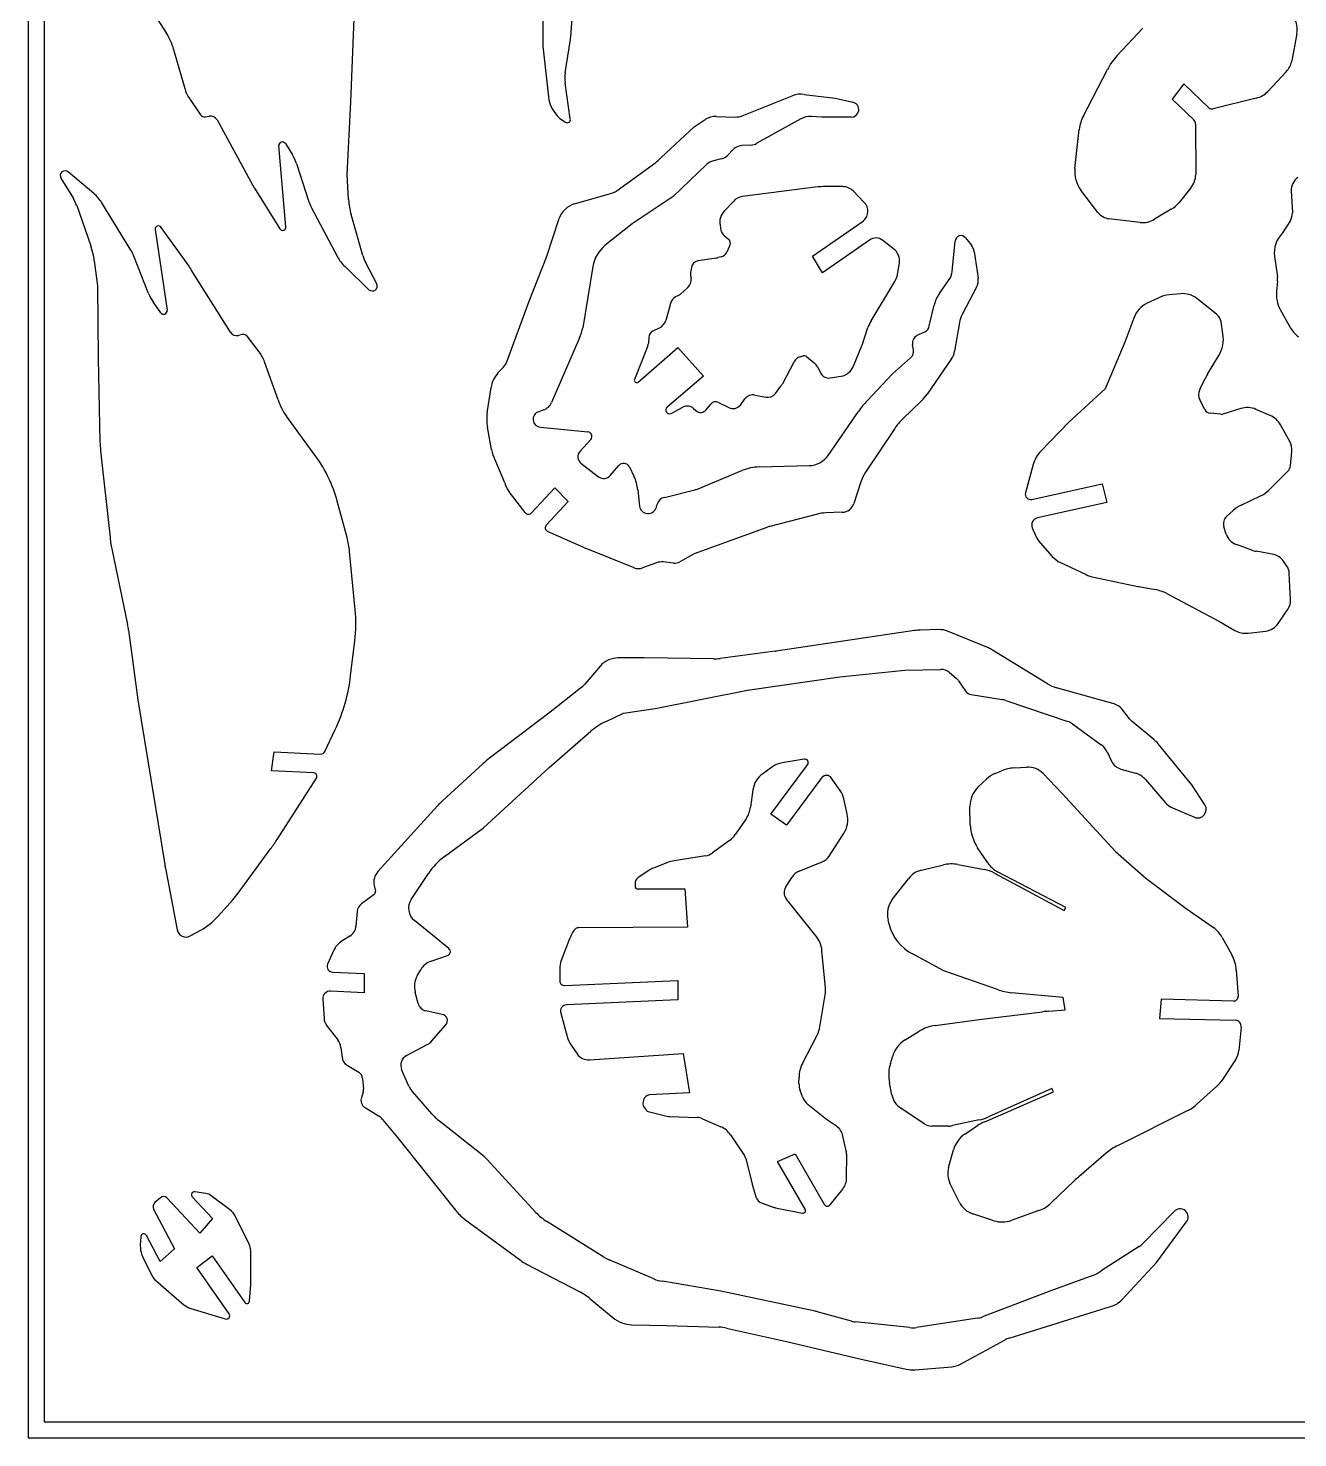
# Model space of a CAD drawing. Extents: x 0 to 23.4, y 0 to 18.5.
# Drawn here: x 0 to 8.25, y 0 to 9.16 of the extents above; entities that cross this region are included whole.
import ezdxf

# ---------------------------------------------------------------- set-up
doc = ezdxf.new("R2010")
doc.units = 0
doc.layers.add('GREEN', color=3, linetype='CONTINUOUS')
doc.layers.add('WHITE', color=7, linetype='CONTINUOUS')

msp = doc.modelspace()

# ---------------------------------------------------------------- linework, layer by layer
at = {"layer": 'GREEN', "linetype": 'CONTINUOUS'}
for p, q in [((0, 18.502732), (0, 0)), ((0.1042, 18.398532), (0.1042, 0.1042)), ((0.1042, 0.1042), (23.288208, 0.1042)), ((0, 0), (23.392408, 0))]:
    msp.add_line(p, q, dxfattribs=at)
at = {"layer": 'WHITE', "linetype": 'CONTINUOUS'}
for p, q in [((3.344327, 9.599883), (3.344328, 9.073673)), ((0.722656, 9.402946), (0.896669, 9.130983)), ((2.097054, 8.680839), (2.117894, 9.223721)), ((3.526548, 9.103901), (3.535013, 9.223721)), ((3.490206, 8.870482), (3.524593, 9.08722)), ((7.078589, 8.982227), (7.245575, 9.160159)), ((8.245894, 9.125772), (8.212552, 8.947592)), ((0.945565, 9.021552), (1.017542, 8.768368)), ((3.346095, 9.042377), (3.384966, 8.694386)), ((6.858685, 8.590346), (7.014252, 8.891324)), ((3.523551, 8.570388), (3.489165, 8.805879)), ((7.511285, 8.799628), (7.436261, 8.699596)), ((7.674879, 8.643328), (7.511285, 8.799628)), ((8.176082, 8.876736), (8.057294, 8.749611)), ((1.04775, 8.703758), (1.120699, 8.596438)), ((4.641618, 8.591228), (4.96568, 8.721478)), ((5.043713, 8.730079), (5.245978, 8.705847)), ((5.245978, 8.705847), (5.360597, 8.678755)), ((7.98227, 8.705847), (7.70093, 8.636034)), ((2.073088, 8.209856), (2.097054, 8.680839)), ((3.406633, 8.636925), (3.439149, 8.590185)), ((7.436261, 8.699596), (7.57589, 8.565177)), ((1.149798, 8.584372), (1.176968, 8.588101)), ((1.227734, 8.563972), (1.457265, 8.143167)), ((3.45582, 8.573513), (3.492292, 8.549548)), ((4.115057, 8.319604), (4.327976, 8.519329)), ((4.327976, 8.519329), (4.400916, 8.567262)), ((4.472814, 8.587058), (4.59577, 8.582891)), ((5.022988, 8.57143), (4.736439, 8.412004)), ((5.158449, 8.58185), (5.089678, 8.586018)), ((5.349136, 8.581541), (5.158449, 8.58185)), ((7.587842, 8.536016), (7.588393, 8.209856)), ((6.803327, 8.248459), (6.831901, 8.502658)), ((1.675042, 7.869122), (1.629196, 8.396373)), ((1.671856, 8.4103), (1.717765, 8.336979)), ((4.57493, 8.365114), (4.55409, 8.341148)), ((4.697875, 8.400736), (4.639533, 8.397416)), ((1.743794, 8.280704), (1.824049, 8.032715)), ((3.828533, 8.105047), (4.078938, 8.288005)), ((4.409244, 8.274469), (4.192515, 8.067101)), ((4.503948, 8.310437), (4.454057, 8.298426)), ((0.213118, 8.184847), (0.293647, 8.0531)), ((0.426727, 8.085857), (0.261157, 8.225458)), ((2.082466, 8.046262), (2.073088, 8.209856)), ((1.470702, 8.120174), (1.63649, 7.855575)), ((3.550644, 8.018128), (3.800724, 8.091067)), ((4.192515, 8.067101), (3.925763, 7.887878)), ((5.133441, 8.128579), (4.64266, 8.066058)), ((5.292868, 8.130663), (5.176164, 8.130662)), ((5.432496, 8.030632), (5.36139, 8.10228)), ((6.952196, 7.963501), (6.842322, 8.10774)), ((7.557134, 8.122328), (7.480026, 8.027505)), ((8.209425, 8.10253), (8.216719, 7.959776)), ((0.315233, 8.007707), (0.406928, 7.745122)), ((0.66743, 7.718031), (0.478826, 8.024378)), ((1.841567, 7.991972), (2.010568, 7.67531)), ((4.583265, 8.034799), (4.522784, 7.970238)), ((7.429869, 7.983976), (7.320599, 7.918096)), ((2.174912, 7.682523), (2.099137, 7.949356)), ((3.368294, 7.671141), (3.451653, 7.923306)), ((3.925763, 7.887878), (3.750707, 7.749292)), ((4.496779, 7.879541), (4.502701, 7.846126)), ((5.098013, 7.678435), (5.421032, 7.902464)), ((7.227862, 7.898298), (7.024671, 7.922263)), ((8.204034, 7.910915), (8.153158, 7.829526)), ((0.825814, 7.851408), (0.902922, 7.327282)), ((1.045675, 7.61279), (0.864345, 7.865982)), ((4.520746, 7.815979), (4.552972, 7.78776)), ((6.093122, 7.797224), (6.130636, 7.749292)), ((4.561384, 7.749292), (4.541378, 7.705624)), ((5.467923, 7.783677), (5.16366, 7.57111)), ((5.624224, 7.72741), (5.554293, 7.781444)), ((6.006279, 7.579477), (6.024351, 7.776383)), ((6.148348, 7.708654), (6.174399, 7.535682)), ((0.429854, 7.649259), (0.449652, 7.486707)), ((0.782049, 7.436691), (0.686833, 7.679321)), ((2.059542, 7.610706), (2.214799, 7.460658)), ((2.265857, 7.498168), (2.193959, 7.634671)), ((3.256799, 7.385634), (3.368294, 7.671141)), ((3.670233, 7.610743), (3.604828, 7.213704)), ((4.310261, 7.604454), (4.305052, 7.572152)), ((4.472814, 7.665932), (4.352841, 7.648035)), ((4.504074, 7.674268), (4.483234, 7.669057)), ((5.16366, 7.57111), (5.098013, 7.678435)), ((5.653399, 7.573193), (5.662377, 7.632646)), ((8.101056, 7.67635), (8.119813, 7.54506)), ((1.314511, 7.184527), (1.060264, 7.590908)), ((4.306094, 7.544018), (4.309218, 7.533596)), ((5.478344, 7.257467), (5.632217, 7.514006)), ((5.923278, 7.43669), (5.98684, 7.526303)), ((8.119812, 7.516926), (8.113561, 7.451279)), ((0.449652, 7.486707), (0.45382, 7.014682)), ((4.232112, 7.426272), (4.207962, 7.414104)), ((4.287338, 7.475246), (4.240447, 7.432524)), ((6.16398, 7.476288), (6.070199, 7.299147)), ((7.489403, 7.434608), (7.416463, 7.427314)), ((0.861242, 7.31061), (0.81184, 7.381168)), ((3.110205, 6.990979), (3.256799, 7.385634)), ((4.174802, 7.372088), (4.143542, 7.261636)), ((5.856945, 7.225321), (5.888892, 7.359584)), ((7.34439, 7.406838), (7.27371, 7.37313)), ((7.722811, 7.302274), (7.595688, 7.403347)), ((8.138511, 7.331417), (8.200048, 7.219956)), ((6.052484, 7.24809), (6.021226, 7.060529)), ((7.185942, 7.27631), (7.128871, 7.118882)), ((7.765532, 7.173066), (7.753029, 7.251215)), ((1.393703, 7.168897), (1.366376, 7.163631)), ((1.502072, 7.056362), (1.422879, 7.158478)), ((3.583988, 7.148057), (3.401637, 6.72709)), ((4.034132, 7.152226), (4.031006, 7.111588)), ((4.101862, 7.211619), (4.060182, 7.19182)), ((5.419991, 7.101167), (5.458478, 7.214769)), ((5.779059, 7.164516), (5.827414, 7.187654)), ((4.027879, 7.095957), (3.94035, 6.87818)), ((3.96536, 6.860465), (4.221691, 7.085538)), ((4.221691, 7.085538), (4.388412, 6.897978)), ((5.36164, 6.960498), (5.415824, 7.090748)), ((5.754107, 7.070882), (5.748221, 7.102209)), ((7.128871, 7.118882), (6.999664, 6.81566)), ((0.45382, 7.014682), (0.466323, 6.472842)), ((1.623986, 6.744803), (1.536458, 6.992798)), ((4.904202, 6.85213), (4.978962, 6.992943)), ((5.016737, 7.02406), (5.037525, 7.030493)), ((5.058417, 7.026143), (5.108434, 6.985504)), ((5.61693, 6.914649), (5.735717, 7.017807)), ((5.999344, 7.00843), (5.842002, 6.781274)), ((7.666184, 6.912785), (7.738441, 7.032395)), ((3.05361, 6.91986), (3.09008, 6.958413)), ((4.388412, 6.897978), (4.152736, 6.698134)), ((5.131357, 6.958413), (5.152197, 6.916732)), ((5.211592, 6.887557), (5.283488, 6.89902)), ((5.453335, 6.73855), (5.61693, 6.914649)), ((7.614442, 6.812532), (7.649871, 6.883389)), ((2.98329, 6.660477), (3.008804, 6.826079)), ((4.85627, 6.786483), (4.891697, 6.833372)), ((6.999664, 6.81566), (6.764171, 6.598924)), ((4.180011, 6.657275), (4.255979, 6.69706)), ((4.324849, 6.688535), (4.341429, 6.673838)), ((4.406125, 6.6802), (4.436098, 6.717916)), ((4.48636, 6.728132), (4.553048, 6.694788)), ((4.629114, 6.711459), (4.659043, 6.751276)), ((4.723936, 6.776064), (4.793675, 6.762107)), ((5.806574, 6.739592), (5.68466, 6.621847)), ((7.648828, 6.681242), (7.615485, 6.744803)), ((7.881923, 6.688522), (7.765533, 6.652066)), ((1.869898, 6.376978), (1.679212, 6.63852)), ((3.35058, 6.679158), (3.318277, 6.667695)), ((5.199088, 6.384272), (5.396026, 6.669779)), ((6.764171, 6.598924), (6.582864, 6.412406)), ((7.75198, 6.650959), (7.683215, 6.658318)), ((8.07165, 6.644226), (7.980185, 6.683325)), ((3.011486, 6.422745), (2.984838, 6.567663)), ((3.329738, 6.567662), (3.638171, 6.536404)), ((5.632467, 6.55939), (5.442916, 6.274862)), ((8.200048, 6.474926), (8.139611, 6.583294)), ((0.470491, 6.414489), (0.531868, 5.850756)), ((3.656803, 6.487543), (3.587114, 6.411364)), ((3.098415, 6.20609), (3.02235, 6.386356)), ((3.592646, 6.33335), (3.705901, 6.245685)), ((6.532846, 6.325918), (6.481789, 6.140443)), ((8.204214, 6.316542), (8.213593, 6.409279)), ((3.783676, 6.254335), (3.838235, 6.317584)), ((3.90805, 6.309248), (3.937226, 6.248812)), ((4.353674, 6.167333), (4.639533, 6.285281)), ((4.753112, 6.309248), (5.076132, 6.317584)), ((8.062969, 6.157688), (8.187544, 6.281114)), ((3.229706, 6.012276), (3.126549, 6.147737)), ((3.422478, 6.172746), (3.271387, 6.010193)), ((3.510005, 6.084176), (3.422478, 6.172746)), ((3.962234, 6.1592), (3.972653, 6.055)), ((4.135149, 6.111508), (4.332143, 6.160242)), ((5.411656, 6.211298), (5.366849, 6.071671)), ((6.522428, 6.097722), (6.979866, 6.198796)), ((6.979866, 6.198796), (7.011125, 6.077924)), ((2.073088, 5.849726), (2.008467, 6.087298)), ((3.36725, 5.931002), (3.510005, 6.084176)), ((4.083104, 6.047706), (4.088316, 6.065419)), ((7.011125, 6.077924), (6.559939, 5.977891)), ((7.884322, 6.061252), (8.010403, 6.120645)), ((5.130316, 6.002899), (4.820842, 5.922665)), ((5.290782, 6.014362), (5.183458, 6.010193)), ((7.789195, 5.987597), (7.832221, 6.025823)), ((3.616289, 5.783038), (3.375588, 5.890364)), ((4.800002, 5.916412), (4.327976, 5.743441)), ((6.526596, 5.913288), (6.547436, 5.864314)), ((7.787404, 5.872647), (7.771785, 5.920581)), ((3.938267, 5.653828), (3.627751, 5.778869)), ((6.577653, 5.816382), (6.655803, 5.727812)), ((7.952925, 5.769021), (7.853061, 5.804919)), ((0.545516, 5.765323), (0.646264, 5.285935)), ((2.126229, 5.380825), (2.088716, 5.760114)), ((4.08412, 5.686207), (3.993493, 5.653829)), ((4.194598, 5.684048), (4.12687, 5.691342)), ((4.327976, 5.743441), (4.236279, 5.692384)), ((6.709565, 5.687328), (6.875666, 5.610066)), ((8.095847, 5.739272), (7.981228, 5.761156)), ((8.18025, 5.665292), (8.158368, 5.697593)), ((6.926724, 5.59235), (7.212232, 5.532957)), ((8.204853, 5.44645), (8.196921, 5.619443)), ((7.219456, 5.531534), (7.325809, 5.512117)), ((7.401705, 5.485747), (7.74261, 5.303717)), ((8.125533, 5.29261), (8.188586, 5.387077)), ((0.652841, 5.24745), (0.712236, 4.796263)), ((5.761772, 5.245335), (4.86148, 5.111989)), ((5.921192, 5.251616), (5.798237, 5.248492)), ((6.242025, 5.132576), (5.974335, 5.242239)), ((7.74261, 5.303717), (7.842642, 5.246408)), ((7.930168, 5.228693), (8.043747, 5.242239)), ((2.096012, 4.952564), (2.123102, 5.17972)), ((4.005998, 5.068226), (3.833026, 5.068226)), ((4.454052, 5.062595), (4.005998, 5.068226)), ((4.854186, 5.110948), (4.497822, 5.065099)), ((6.624256, 4.899996), (6.26818, 5.119283)), ((3.720363, 5.01728), (3.617331, 4.89838)), ((5.276195, 4.944228), (5.698206, 4.987992)), ((5.698206, 4.987992), (5.931614, 4.993202)), ((5.988922, 4.972362), (6.030603, 4.936934)), ((3.589742, 4.871909), (3.39226, 4.714987)), ((4.07477, 4.739996), (4.674961, 4.857742)), ((4.674961, 4.857742), (5.276195, 4.944228)), ((6.047276, 4.918178), (6.094166, 4.850448)), ((7.04968, 4.772298), (6.682895, 4.874413)), ((0.712236, 4.796263), (0.887211, 3.725075)), ((6.128504, 4.829279), (6.330699, 4.797305)), ((6.353482, 4.791678), (6.757919, 4.654551)), ((3.39226, 4.714987), (2.999425, 4.415934)), ((3.755918, 4.655592), (3.869496, 4.708735)), ((3.869496, 4.708735), (4.07477, 4.739996)), ((7.160132, 4.670182), (7.112199, 4.73166)), ((1.92825, 4.460739), (1.995802, 4.603579)), ((3.386008, 4.355498), (3.656928, 4.590989)), ((6.786846, 4.639619), (6.974656, 4.503461)), ((7.31539, 4.538888), (7.175761, 4.654551)), ((7.563386, 4.244003), (7.343524, 4.510755)), ((1.582305, 4.334658), (1.598977, 4.458656)), ((1.598977, 4.458656), (1.900093, 4.443425)), ((5.043828, 4.409682), (4.900033, 4.385715)), ((7.011932, 4.458543), (7.041344, 4.397178)), ((1.856352, 4.321112), (1.582305, 4.334658)), ((2.95566, 4.379462), (2.692035, 4.138761)), ((2.958787, 3.964748), (3.386008, 4.355498)), ((4.839596, 4.36175), (4.773952, 4.31486)), ((4.827094, 4.053318), (5.065711, 4.374253)), ((6.28485, 4.316943), (6.326531, 4.333616)), ((6.408848, 4.353412), (6.490125, 4.357581)), ((6.597447, 4.315898), (6.720408, 4.187735)), ((7.102822, 4.345076), (7.196601, 4.319027)), ((1.617733, 3.887639), (1.873537, 4.287079)), ((5.15949, 4.28985), (4.92921, 3.981419)), ((5.277236, 4.206492), (5.219928, 4.28881)), ((6.173223, 4.227474), (6.229625, 4.280474)), ((7.261206, 4.277346), (7.391456, 4.127299)), ((7.648828, 4.11271), (7.563386, 4.244003)), ((4.710282, 4.210675), (4.694759, 4.098123)), ((5.32335, 4.055228), (5.302246, 4.152307)), ((6.720408, 4.187735), (7.067393, 3.810531)), ((2.659733, 4.106458), (2.273151, 3.679239)), ((4.92921, 3.981419), (4.827094, 4.053318)), ((6.123342, 3.983502), (6.121257, 4.102292)), ((7.438346, 4.092912), (7.580057, 4.032478)), ((2.70611, 3.776857), (2.958787, 3.964748)), ((4.666323, 4.023304), (4.59577, 3.919941)), ((4.558256, 3.881388), (4.448847, 3.801154)), ((5.205743, 3.779681), (5.300162, 3.925152)), ((1.364527, 3.539611), (1.57603, 3.827221)), ((4.401854, 3.78206), (4.197726, 3.750095)), ((6.236842, 3.735456), (6.171274, 3.834498)), ((7.067393, 3.810531), (7.265373, 3.636518)), ((0.891459, 3.701121), (0.967713, 3.30082)), ((2.489302, 3.498318), (2.601382, 3.667777)), ((4.033961, 3.686791), (3.96536, 3.640685)), ((4.155004, 3.738634), (4.063307, 3.702163)), ((5.011528, 3.682366), (5.161575, 3.742801)), ((5.80553, 3.688616), (5.948285, 3.723003)), ((6.043107, 3.725088), (6.215037, 3.692785)), ((6.280554, 3.669619), (6.732912, 3.426033)), ((6.743331, 3.446873), (6.300482, 3.678198)), ((2.248584, 3.589502), (2.256479, 3.552115)), ((3.944475, 3.60109), (3.94452, 3.586501)), ((4.924, 3.580248), (4.96568, 3.643812)), ((5.616253, 3.497411), (5.721129, 3.633391)), ((7.265373, 3.636518), (7.525873, 3.438538)), ((1.234277, 3.389564), (1.3291, 3.49689)), ((2.248129, 3.530254), (2.165826, 3.469797)), ((3.964318, 3.566704), (4.267539, 3.567746)), ((4.267539, 3.567746), (4.285254, 3.318708)), ((5.119894, 3.26244), (4.928167, 3.500016)), ((2.138189, 3.420875), (2.130398, 3.32496)), ((6.732912, 3.426033), (6.743331, 3.446873)), ((7.525873, 3.438538), (7.704055, 3.315581)), ((1.05297, 3.261397), (1.121742, 3.298909)), ((2.734758, 3.179078), (2.510728, 3.361429)), ((4.285254, 3.318708), (3.578777, 3.31454)), ((5.59609, 3.336421), (5.588796, 3.365598)), ((2.090802, 3.260357), (2.041828, 3.229096)), ((3.518017, 3.241724), (3.465199, 3.101972)), ((7.761303, 3.250944), (7.822844, 3.138441)), ((1.983476, 3.16345), (1.945964, 3.078006)), ((2.619095, 3.097804), (2.726421, 3.134273)), ((5.181372, 2.92379), (5.159491, 3.165533)), ((5.952454, 3.035283), (5.74718, 3.144693)), ((1.977224, 3.026948), (2.184581, 3.017569)), ((2.528442, 3.00194), (2.551365, 3.041535)), ((3.45478, 3.045702), (3.45478, 2.969637)), ((6.299398, 2.913255), (5.952454, 3.035283)), ((7.852256, 3.039392), (7.864524, 2.869606)), ((2.184581, 3.017569), (2.184581, 2.89253)), ((3.488124, 2.938378), (4.222734, 2.970679)), ((4.222734, 2.970679), (4.222734, 2.84564)), ((1.914764, 2.850786), (1.923039, 2.724768)), ((2.184581, 2.89253), (1.965762, 2.90295)), ((2.53462, 2.821655), (2.514896, 2.896698)), ((4.222734, 2.84564), (3.499585, 2.813338)), ((5.142213, 2.657145), (5.180331, 2.878984)), ((6.72666, 2.862312), (6.392178, 2.89253)), ((6.739164, 2.781035), (6.72666, 2.862312)), ((7.364364, 2.849807), (7.353943, 2.724768)), ((7.834304, 2.83829), (7.364364, 2.849807)), ((2.691812, 2.751784), (2.584709, 2.774783)), ((3.461032, 2.760195), (3.502712, 2.607021)), ((6.199408, 2.719557), (6.593283, 2.768531)), ((6.632882, 2.771587), (6.739164, 2.781035)), ((1.940752, 2.677878), (2.01161, 2.587224)), ((2.622221, 2.576804), (2.714959, 2.68413)), ((5.895124, 2.679069), (6.199408, 2.719557)), ((7.353943, 2.724768), (7.845767, 2.713305)), ((7.884117, 2.669563), (7.869734, 2.517409)), ((5.032368, 2.433008), (5.128232, 2.616399)), ((5.700289, 2.58618), (5.791985, 2.64245)), ((2.032449, 2.535122), (2.039743, 2.473645)), ((2.458378, 2.483484), (2.598255, 2.557006)), ((3.528506, 2.551616), (3.568357, 2.494485)), ((3.647494, 2.456725), (4.258162, 2.497611)), ((4.258162, 2.497611), (4.297757, 2.242322)), ((5.60392, 2.433158), (5.61693, 2.476771)), ((2.072827, 2.421121), (2.148112, 2.375698)), ((2.474258, 2.285042), (2.427367, 2.393411)), ((7.847744, 2.457048), (7.753029, 2.316304)), ((2.173119, 2.334018), (2.179372, 2.266288)), ((5.009825, 2.302758), (5.010485, 2.343395)), ((5.613802, 2.227734), (5.598173, 2.305883)), ((2.176246, 2.244406), (2.165826, 2.212103)), ((2.624306, 2.104778), (2.497182, 2.249615)), ((4.297757, 2.242322), (4.039342, 2.227734)), ((5.033345, 2.215207), (5.017779, 2.256909)), ((6.216896, 2.054235), (6.66414, 2.248574)), ((6.653719, 2.269414), (6.241088, 2.084979)), ((6.66414, 2.248574), (6.653719, 2.269414)), ((7.723852, 2.28296), (7.598814, 2.169382)), ((2.189792, 2.145416), (2.277319, 2.091232)), ((3.99946, 2.19656), (3.99662, 2.182928)), ((4.00029, 2.153463), (4.01225, 2.134996)), ((4.029954, 2.121417), (4.151877, 2.09019)), ((5.18971, 2.069349), (5.069879, 2.164171)), ((5.824286, 2.040174), (5.671114, 2.14229)), ((7.537067, 2.127198), (7.084066, 1.900545)), ((2.303369, 2.068307), (2.401318, 1.951603)), ((2.962818, 1.827433), (2.674321, 2.057887)), ((4.170634, 2.087064), (4.347774, 2.081853)), ((4.383202, 2.073518), (4.503031, 2.020375)), ((5.252997, 2.025188), (5.18971, 2.069349)), ((5.98267, 2.025586), (5.873261, 2.025586)), ((6.18061, 2.065375), (6.00768, 2.028712)), ((6.087914, 1.973484), (6.170232, 2.028712)), ((2.401318, 1.951603), (2.777479, 1.479578)), ((4.565368, 1.968151), (4.654121, 1.836984)), ((5.316832, 1.864076), (5.295993, 1.960982)), ((4.870857, 1.795304), (4.985478, 1.845319)), ((4.985478, 1.845319), (5.176164, 1.515006)), ((5.319573, 1.691101), (5.31996, 1.839067)), ((5.981596, 1.755716), (6.013932, 1.870327)), ((7.006493, 1.848989), (6.828776, 1.696314)), ((3.299522, 1.464989), (2.981712, 1.809892)), ((4.664482, 1.814045), (4.706221, 1.647339)), ((5.05008, 1.484788), (4.870857, 1.795304)), ((6.0504, 1.53272), (5.991007, 1.655676)), ((6.801452, 1.67155), (6.649552, 1.526467)), ((0.859749, 1.560335), (0.82373, 1.529594)), ((1.11549, 1.330572), (0.902922, 1.557727)), ((1.066514, 1.566064), (1.19885, 1.424352)), ((1.15507, 1.587836), (1.083187, 1.598365)), ((1.308236, 1.483715), (1.189471, 1.573358)), ((4.706221, 1.647339), (4.730188, 1.566064)), ((5.211592, 1.512921), (5.29391, 1.616079)), ((0.81534, 1.485801), (0.951896, 1.228455)), ((4.769782, 1.524382), (4.847934, 1.497291)), ((4.858352, 1.494165), (5.032368, 1.459779)), ((6.568276, 1.476452), (6.390094, 1.41289)), ((7.446682, 1.469158), (7.244533, 1.2618)), ((1.19885, 1.424352), (1.11549, 1.330572)), ((1.436009, 1.258463), (1.348897, 1.434772)), ((2.836874, 1.421226), (3.199489, 1.153431)), ((3.74133, 1.174272), (3.370377, 1.406637)), ((6.276514, 1.410806), (6.138971, 1.455612)), ((7.334145, 1.138844), (7.526916, 1.400386)), ((0.733076, 1.307646), (0.729949, 1.275346)), ((0.858116, 1.145096), (0.768504, 1.314942)), ((0.951896, 1.228455), (0.858116, 1.145096)), ((1.446845, 0.997131), (1.446845, 1.215952)), ((7.22161, 1.244084), (6.973614, 1.084659)), ((0.747663, 1.168019), (0.804974, 1.053399)), ((1.095691, 1.106541), (1.195724, 1.181566)), ((1.306661, 0.806095), (1.095691, 1.106541)), ((1.195724, 1.181566), (1.408292, 0.879386)), ((3.239934, 1.128055), (3.58503, 0.948158)), ((4.066434, 1.03256), (3.776757, 1.156557)), ((7.10803, 0.8971), (7.334145, 1.138844)), ((0.82894, 1.02214), (1.012332, 0.864797)), ((4.501989, 0.953368), (4.122702, 1.01693)), ((6.920471, 1.054442), (6.640173, 0.953368)), ((1.438285, 0.887796), (1.446845, 0.997131)), ((5.114499, 0.822243), (4.501989, 0.953368)), ((6.640173, 0.953368), (6.202533, 0.785606)), ((1.056953, 0.840231), (1.281168, 0.77206)), ((3.653762, 0.902263), (3.799682, 0.781437)), ((6.376444, 0.648388), (7.040302, 0.854378)), ((3.923672, 0.735174), (4.148752, 0.73038)), ((5.351218, 0.75747), (5.136568, 0.816865)), ((5.729464, 0.715791), (5.374143, 0.753303)), ((6.171274, 0.777269), (5.774272, 0.716834)), ((4.148752, 0.73038), (4.490528, 0.718918)), ((4.539493, 0.712628), (4.92921, 0.625137)), ((4.92921, 0.625137), (5.406445, 0.513643)), ((6.059444, 0.478826), (6.346329, 0.635557)), ((5.406445, 0.513643), (5.706542, 0.445913)), ((5.764893, 0.441746), (6.002469, 0.461544))]:
    msp.add_line(p, q, dxfattribs=at)
for centre, radius, start, end in [((8.109576, 9.152757), 0.138964, -11.196937, 32.219695), ((0.553851, 8.912162), 0.406702, 15.60284, 32.550127), ((3.622542, 9.073672), 0.278214, 179.999785, 186.4586), ((3.339116, 9.117438), 0.187922, -9.253354, -4.131), ((7.372699, 8.705847), 0.403591, 136.7801, 152.640863), ((8.071494, 8.975382), 0.14377, -43.325202, -11.145092), ((3.716402, 8.834528), 0.229036, 170.96822, 187.185507), ((1.233236, 8.829846), 0.224284, -164.091168, -145.7931), ((5.020906, 8.578724), 0.153064, 81.43092, 111.149526), ((7.946842, 8.852768), 0.151132, -76.4429, -43.04403), ((3.507922, 8.707931), 0.1237, -173.713586, -144.9685), ((5.349134, 8.630823), 0.049284, -89.9983, 76.550207), ((7.694514, 8.663289), 0.027999, -134.529642, -76.75366), ((1.144665, 8.61311), 0.029195, -145.175511, -79.873399), ((1.185304, 8.540169), 0.048651, 29.292121, 99.865807), ((3.491063, 8.625425), 0.062744, -145.831057, -124.172524), ((3.503753, 8.56622), 0.020231, -124.506091, 11.887791), ((4.468277, 8.463075), 0.124066, 87.90399, 122.884021), ((4.598792, 8.696506), 0.113654, -91.523783, -67.864003), ((5.081392, 8.464168), 0.122132, 86.109529, 118.567898), ((7.080938, 8.474523), 0.250621, 152.4746, 173.554319), ((7.548798, 8.537042), 0.039058, -1.5052, 46.081984), ((1.652119, 8.398456), 0.023017, 30.96597, 185.192081), ((1.487483, 8.196308), 0.269848, 18.22528, 31.419266), ((4.483234, 8.400542), 0.092457, -77.0536, -39.970926), ((4.644491, 8.306748), 0.090804, 93.129793, 140.00105), ((4.692675, 8.490154), 0.08957, -86.6719, -60.751174), ((3.911176, 8.516202), 0.283228, -53.678044, -43.9583), ((4.475938, 8.203604), 0.097314, 102.994019, 133.2638), ((6.99758, 8.226528), 0.195488, 173.5587, 217.419627), ((0.24021, 8.201518), 0.03181, 48.815441, 211.605904), ((7.449091, 8.21026), 0.139303, -39.140557, -0.165882), ((8.310825, 8.107226), 0.101509, 125.313514, 182.65128), ((0.257068, 7.889269), 0.259675, 31.352423, 49.205214), ((1.843847, 8.35365), 0.440169, -151.432959, -147.9659), ((3.775715, 8.175469), 0.088029, -73.494988, -53.1296), ((4.656791, 7.967151), 0.099911, 98.130657, 137.384022), ((5.174107, 7.733666), 0.397002, 89.703164, 95.879316), ((5.292868, 8.033756), 0.096906, 45.00083, 90), ((0.09016, 7.928514), 0.238597, 19.384669, 31.47708), ((2.059541, 8.109823), 0.247795, -161.869813, -151.6014), ((2.545079, 8.07596), 0.463565, -176.326947, -164.1507), ((3.591436, 7.876461), 0.147423, 106.063102, 161.472341), ((4.598894, 7.899338), 0.104017, 137.0298, 190.971786), ((5.373243, 7.971336), 0.083828, -55.243535, 45.021016), ((7.332061, 8.147334), 0.190401, -59.0898, -39.002158), ((7.037175, 8.028547), 0.107017, -142.5683, -96.709837), ((7.245191, 8.044224), 0.146951, -96.772145, -59.126022), ((8.132316, 7.955608), 0.084506, -31.9304, 2.82709), ((0.846653, 7.854534), 0.021072, 32.904542, 188.531186), ((1.654023, 7.867311), 0.021097, -146.203642, 4.926324), ((4.556173, 7.857658), 0.054702, -167.8299, -130.364412), ((4.531166, 7.762838), 0.033115, -24.145542, 48.814401), ((5.509602, 7.724282), 0.072559, 51.98093, 125.058281), ((6.062803, 7.773386), 0.038569, 38.176668, 175.542202), ((8.279887, 7.700971), 0.180518, 134.590104, 187.838933), ((-0.029308, 7.590121), 0.462955, 7.339026, 19.560842), ((0.455904, 7.58778), 0.248411, 21.62348, 31.623452), ((3.887208, 7.577362), 0.219528, 128.447232, 171.2538), ((4.489486, 7.729494), 0.057119, -75.203238, -24.7028), ((5.561704, 7.647176), 0.101716, -8.2127, 52.073538), ((6.06186, 7.695138), 0.087538, 8.882606, 38.216983), ((0.686544, 7.357548), 0.440594, 31.981684, 35.402228), ((2.239824, 7.798236), 0.260132, -151.799992, -133.871058), ((2.404442, 7.746164), 0.238188, -164.5029, -152.089802), ((4.361318, 7.59716), 0.051576, 99.46057, 171.869734), ((4.448047, 7.767452), 0.104497, -76.289719, -70.322307), ((4.240295, 7.526164), 0.069322, -47.264925, 6.155076), ((4.378003, 7.560768), 0.073834, 171.130258, 193.111935), ((5.496056, 7.596116), 0.159003, -31.0917, -8.288979), ((5.89827, 7.588822), 0.108412, -35.217143, -4.9453), ((6.078919, 7.521821), 0.096481, -28.159676, 8.260372), ((8.002349, 7.530993), 0.118304, -6.829025, 6.828965), ((1.03317, 7.53568), 0.269928, -158.486218, -145.0807), ((2.236248, 7.484967), 0.032419, -131.423457, 24.029414), ((4.21384, 7.459314), 0.037758, -61.057291, -45.196036), ((6.103026, 7.31031), 0.21973, 144.889029, 167.041243), ((7.439386, 7.209535), 0.218982, 96.008706, 115.7096), ((7.504387, 7.289241), 0.146137, 51.335186, 95.885003), ((8.318834, 7.43148), 0.206226, 174.490734, 209.0264), ((4.240448, 7.354373), 0.067994, 118.5404, 164.898054), ((7.347692, 7.217871), 0.171985, 115.47812, 160.1357), ((0.879998, 7.324156), 0.023136, -144.162347, 7.764625), ((4.067987, 7.282223), 0.078309, -64.368731, -15.241237), ((5.671114, 7.141804), 0.224806, 149.036016, 161.0607), ((6.220053, 7.218551), 0.170153, 151.727309, 170.002593), ((7.671765, 7.237593), 0.082398, 9.516367, 51.719818), ((1.355149, 7.210576), 0.04827, -147.340129, -76.549999), ((1.399801, 7.139912), 0.02962, 38.816379, 101.879602), ((3.285645, 7.278899), 0.325773, -23.680437, -11.544194), ((4.081147, 7.149661), 0.047085, 116.439576, 176.876241), ((5.80553, 7.112629), 0.058249, 117.0293, 190.30503), ((5.802406, 7.237669), 0.055919, -63.434471, -12.757599), ((7.561155, 7.139482), 0.207118, -31.133364, 9.331805), ((8.379407, 7.3187), 0.204744, -151.165531, -126.591518), ((1.324746, 6.919352), 0.22409, 19.132432, 37.691318), ((3.980542, 7.113556), 0.050503, -20.393314, -2.232428), ((5.259696, 7.159233), 0.170488, -23.684354, -19.912537), ((5.698205, 7.060528), 0.056853, -48.714596, 10.492531), ((5.894575, 7.083079), 0.128643, -35.470078, -10.095553), ((3.020266, 7.024059), 0.09583, -43.237609, -20.1938), ((5.036534, 6.96154), 0.065579, 107.570391, 151.389299), ((5.043828, 7.008428), 0.022947, 50.527186, 105.942101), ((5.054031, 6.916228), 0.088085, 28.614942, 51.857378), ((3.181704, 6.801067), 0.1747, 137.157265, 171.768362), ((3.955246, 6.872698), 0.015873, 159.794685, 309.584214), ((5.202029, 6.943135), 0.056394, -152.083952, -80.236765), ((5.268034, 6.999079), 0.101245, -81.21998, -22.399605), ((8.00936, 6.703122), 0.402155, 148.5772, 153.368358), ((4.805212, 6.825037), 0.063979, -100.3892, -37.056528), ((4.784577, 6.918331), 0.136721, -38.418506, -28.96016), ((5.611943, 6.940917), 0.280023, -45.968589, -34.757657), ((7.68138, 6.779691), 0.07456, 153.866094, 207.898505), ((2.009106, 6.877427), 0.407316, -160.997837, -144.088218), ((3.320352, 6.762516), 0.088669, -70.067919, -23.548393), ((4.168548, 6.679156), 0.024702, 129.8018, 297.649238), ((4.28421, 6.642686), 0.061265, 48.447304, 117.438399), ((4.467603, 6.691662), 0.04101, 62.782594, 140.194599), ((4.581014, 6.749057), 0.061051, -117.263173, -38.01334), ((4.711432, 6.71146), 0.065802, 79.045937, 142.765499), ((5.804633, 6.387539), 0.496607, 135.023362, 145.365667), ((7.923916, 6.550991), 0.1438, 66.964573, 106.9792), ((3.263051, 6.61872), 0.282859, 171.5108, 190.399069), ((3.332711, 6.618676), 0.0511, 106.406651, 266.665303), ((4.370697, 6.708334), 0.045239, -130.313001, -38.453709), ((5.95037, 6.346758), 0.38246, 134.006423, 146.2232), ((7.687154, 6.70148), 0.043341, -152.164081, -95.21445), ((7.756155, 6.683326), 0.032636, -97.350999, -73.300756), ((8.016654, 6.514522), 0.140883, 29.21904, 67.02251), ((3.635044, 6.507228), 0.029343, -42.136199, 83.882473), ((1.260317, 6.50023), 0.794466, -178.024464, -173.804448), ((3.182818, 6.454086), 0.174176, -169.6336, -157.116466), ((6.725219, 6.272372), 0.199686, 135.470802, 164.445598), ((8.101009, 6.420271), 0.113119, -5.576042, 28.892523), ((1.15717, 5.858062), 0.881621, 15.07099, 36.057246), ((3.625668, 6.374894), 0.05307, 136.59114, 231.5201), ((3.870431, 6.290704), 0.041942, 26.240367, 140.141734), ((5.071495, 6.472829), 0.155314, -88.288907, -34.762686), ((3.740286, 6.290491), 0.056479, -127.503304, -39.803799), ((3.696506, 6.133339), 0.266984, 5.558651, 25.626971), ((4.761079, 5.990385), 0.318963, 91.431306, 112.399782), ((5.654325, 6.131426), 0.255476, 145.843858, 161.781408), ((8.145571, 6.3225), 0.058944, -44.596215, -5.800516), ((3.257779, 6.246966), 0.164522, -165.614057, -142.905326), ((4.297756, 6.300912), 0.144812, -76.263331, -67.2851), ((6.515283, 6.131615), 0.034638, 165.23383, 281.904841), ((7.932253, 6.287364), 0.184127, -64.885027, -44.7713), ((4.02863, 6.062729), 0.056508, -172.13933, -15.417137), ((4.149794, 6.049789), 0.063434, 103.3485, 165.735488), ((5.287603, 6.097719), 0.083418, -87.815719, -18.195495), ((7.969864, 5.879434), 0.200936, 115.195875, 133.236031), ((3.251441, 6.02914), 0.02751, -142.193125, -43.528684), ((5.190579, 5.761081), 0.249214, 91.637236, 103.993351), ((6.569769, 5.931912), 0.047018, 102.067217, 203.334346), ((7.833262, 5.940379), 0.064586, 133.0236, 197.850602), ((3.386449, 5.913767), 0.0258, 138.085269, 245.104724), ((4.871281, 5.71671), 0.212042, 103.760988, 109.642756), ((6.708273, 5.932217), 0.174583, -157.111223, -138.433044), ((7.888488, 5.904951), 0.10612, -162.277, -109.501918), ((1.380158, 5.942462), 0.853232, -173.8299, -168.017713), ((1.543359, 5.711175), 0.547549, 5.127852, 14.657403), ((3.729949, 6.077685), 0.315809, -111.094167, -108.881246), ((4.116449, 5.597562), 0.094357, 83.659179, 110.0373), ((4.202508, 5.752871), 0.069275, -96.556433, -60.824253), ((6.781884, 5.839305), 0.168307, -138.513781, -115.4476), ((8.021865, 5.962261), 0.20517, -109.6342, -101.42384), ((8.075008, 5.640282), 0.10116, 34.509009, 78.11178), ((3.96588, 5.727375), 0.078558, -110.578609, -69.421124), ((6.977695, 5.821683), 0.234929, -115.740657, -102.530804), ((8.107453, 5.612867), 0.08971, 4.20367, 35.759406), ((7.270584, 5.810128), 0.283247, -101.888701, -100.3994), ((7.278918, 5.254742), 0.261612, 62.00791, 79.674558), ((8.10731, 5.44126), 0.097681, -33.689559, 3.045432), ((1.19719, 5.294695), 0.933023, -7.078405, 5.296729), ((0.158933, 5.182846), 0.498115, 7.452077, 11.94409), ((5.806572, 4.94006), 0.308545, 91.547964, 98.34875), ((5.925592, 5.121273), 0.130418, 68.05319, 91.933414), ((7.913316, 5.37051), 0.142815, -119.660662, -83.223266), ((8.030201, 5.355817), 0.114383, -83.198685, -33.5456), ((6.174399, 4.967151), 0.178715, 58.348443, 67.7651), ((3.833026, 4.918178), 0.150048, 90, 138.6643), ((4.458226, 5.37353), 0.310962, -90.7691, -82.68445), ((4.805448, 5.478532), 0.370801, -82.44717, -81.308669), ((0.966484, 5.088024), 1.137621, -25.2039, -6.838605), ((5.933155, 4.908225), 0.084991, 48.993326, 91.039122), ((3.456862, 5.038007), 0.212711, -51.34, -41.027108), ((5.963469, 4.860467), 0.101756, 34.552027, 48.718607), ((6.744372, 5.095316), 0.229298, -121.5903, -105.551804), ((6.135846, 4.879623), 0.050876, -145.008941, -98.2971), ((6.308817, 4.65976), 0.139275, 71.29462, 80.960585), ((7.019092, 4.656832), 0.11945, 38.788505, 75.162887), ((3.934723, 4.273471), 0.421886, 115.076158, 131.182467), ((6.723532, 4.552434), 0.107751, 54.01297, 71.389487), ((7.242569, 4.736979), 0.106102, -140.982853, -129.024787), ((6.904842, 4.407596), 0.118592, 25.44237, 53.93591), ((7.183528, 4.378888), 0.207335, 39.495179, 50.506943), ((1.901158, 4.473243), 0.029838, -92.045801, -24.775141), ((3.380857, 3.913737), 0.630629, 127.217621, 132.3954), ((5.047976, 4.387772), 0.0223, -37.315004, 100.718796), ((7.129092, 4.438395), 0.096945, -154.839909, -105.722078), ((1.85531, 4.29923), 0.021906, -33.690398, 87.273689), ((4.86148, 4.18982), 0.152631, 124.99202, 172.1467), ((4.922974, 4.239671), 0.147835, 98.927122, 124.332268), ((6.360364, 4.142544), 0.190046, 113.412436, 133.466791), ((6.425928, 4.101344), 0.252646, 93.876302, 113.167606), ((6.49846, 4.220037), 0.137796, 44.08083, 93.467797), ((7.159863, 4.191175), 0.133026, 40.37434, 73.968113), ((5.189333, 4.267459), 0.037309, 34.909529, 143.118969), ((6.287976, 4.10646), 0.166771, 133.479, 181.432105), ((3.02702, 3.771486), 0.497098, 132.367291, 137.634557), ((5.153777, 4.116643), 0.152692, 13.507245, 36.045831), ((7.489819, 4.212263), 0.129977, -139.180143, -113.329188), ((4.521786, 4.121046), 0.174485, -34.0684, -7.549038), ((5.156366, 4.01789), 0.171107, -32.819084, 12.60409), ((7.601426, 4.083752), 0.055548, -112.624028, 31.420826), ((6.405687, 3.992116), 0.282476, -178.2525, -146.083317), ((0.668471, 4.49825), 1.128691, -36.4784, -32.751073), ((4.464839, 4.009816), 0.158809, -53.968291, -34.46679), ((2.951493, 3.436452), 0.41963, 125.7862, 146.546493), ((4.386326, 3.88764), 0.106718, -81.6334, -54.136698), ((5.125104, 3.83137), 0.095784, -67.619051, -32.6599), ((1.843847, 3.882428), 0.969491, -170.6593, -169.221524), ((2.348175, 3.610467), 0.101775, 137.489553, 191.8882), ((4.123743, 3.551072), 0.16273, 111.801273, 123.4857), ((4.227403, 3.554116), 0.198214, 98.610769, 111.423345), ((5.050034, 3.590037), 0.100037, 112.638766, 147.482803), ((5.842067, 3.540669), 0.152393, 103.872093, 142.522697), ((6.000527, 3.504354), 0.224804, 79.081615, 103.437734), ((6.172315, 3.467712), 0.229092, 61.80493, 79.252323), ((6.380716, 3.831371), 0.172915, -146.31, -117.646136), ((3.992452, 3.601088), 0.047978, 124.379642, 179.998199), ((3.964318, 3.586501), 0.019798, 180, 270), ((4.981485, 3.54301), 0.068493, 147.065097, 218.881037), ((0.868298, 3.915067), 0.622262, -42.223632, -37.111767), ((2.234597, 3.547947), 0.022275, -52.590998, 10.784298), ((2.575332, 3.441662), 0.10301, 146.6332, 231.1588), ((5.738844, 3.40311), 0.154666, 142.4315, 194.036243), ((0.911423, 3.675165), 0.431048, -60.795717, -41.496372), ((2.206464, 3.414571), 0.068566, 126.347458, 174.725199), ((1.024836, 3.312455), 0.058296, -168.4873, -61.144339), ((2.045996, 3.332254), 0.084717, -58.0693, -4.939216), ((3.578358, 3.278072), 0.036471, 89.34118, 150.945962), ((5.886647, 3.409996), 0.299727, -165.790281, -117.730425), ((7.591519, 3.158239), 0.193445, 28.63518, 54.426445), ((2.119674, 3.101143), 0.149773, 121.3159, 155.417021), ((3.758002, 3.149902), 0.256952, 145.40752, 159.0625), ((4.976162, 3.147167), 0.184247, 5.720953, 38.729732), ((2.717562, 3.1591), 0.02636, -70.362026, 49.280603), ((7.611318, 3.021736), 0.241585, 4.191134, 28.886798), ((1.979251, 3.063287), 0.036395, 156.145397, 266.808283), ((2.657882, 2.98222), 0.121919, 108.550429, 150.888132), ((3.613082, 3.045491), 0.158302, 159.096394, 179.923464), ((2.65263, 2.932463), 0.142301, 150.774964, 194.556279), ((3.487065, 2.970662), 0.032301, -178.182203, -88.120671), ((1.963678, 2.853976), 0.049018, 87.563352, 183.7317), ((5.014348, 2.905256), 0.16805, -8.993973, 6.332197), ((6.426564, 3.264524), 0.37358, -109.9012, -95.281241), ((7.835348, 2.867521), 0.02925, -92.046199, 4.087653), ((2.597213, 2.838345), 0.06478, -165.0692, -101.129189), ((2.683699, 2.711222), 0.041366, -40.914383, 78.688891), ((3.501165, 2.771636), 0.041732, 92.170059, 195.911448), ((6.645383, 2.35173), 0.420045, 91.70544, 97.124999), ((2.007448, 2.729864), 0.084563, -176.545508, -142.065818), ((5.006318, 2.681003), 0.137974, -27.919766, -9.9577), ((5.928486, 2.421546), 0.259675, 97.38162, 121.71274), ((7.844725, 2.673708), 0.039611, -6.007, 88.492604), ((1.930246, 2.524463), 0.102757, 5.953997, 37.645265), ((2.558635, 2.629372), 0.082502, -61.2995, -39.581165), ((3.6736, 2.652868), 0.176931, -164.981965, -145.0913), ((5.80221, 2.422067), 0.193187, 121.841799, 163.550469), ((2.109556, 2.480938), 0.070193, -174.03627, -121.551), ((2.491971, 2.421544), 0.070464, 118.4731, 203.531572), ((3.641296, 2.545542), 0.089033, -145.008145, -86.0084), ((7.741568, 2.529913), 0.128775, -34.4605, -5.572198), ((5.20252, 2.34398), 0.192036, 152.380058, 180.174398), ((5.856589, 2.357982), 0.263615, 163.4308, 191.398541), ((2.119934, 2.330451), 0.053304, 3.837706, 58.0877), ((5.145944, 2.302756), 0.136118, 179.9995, 199.683062), ((7.598431, 2.422145), 0.187357, -47.977614, -34.396264), ((2.219835, 2.193863), 0.057006, 161.339043, 238.195865), ((2.125438, 2.262829), 0.054045, -19.930304, 3.670098), ((2.598752, 2.340469), 0.136275, -156.00049, -138.187486), ((4.041425, 2.18397), 0.043814, 92.72495, 163.300599), ((5.139692, 2.252741), 0.112776, -160.5602, -128.24601), ((5.744904, 2.253729), 0.133655, -168.785064, -123.510987), ((4.03309, 2.172508), 0.037929, 164.054604, 210.141399), ((4.0383, 2.150626), 0.030379, -149.036243, -105.9461), ((7.415421, 2.37153), 0.272941, -63.5326, -47.785004), ((2.220413, 2.000306), 0.107265, 39.342257, 57.959605), ((2.913365, 2.362976), 0.387584, -138.227684, -128.079557), ((4.174626, 2.168855), 0.081888, -106.129362, -92.794251), ((4.344429, 1.988173), 0.09374, 65.567296, 87.954858), ((4.442594, 1.884914), 0.148332, 34.13598, 65.955573), ((5.193876, 1.9391), 0.104435, 12.094637, 55.52024), ((5.87277, 2.113441), 0.087856, -123.49436, -89.679649), ((5.979746, 2.150597), 0.125044, -88.659832, -77.09131), ((6.339036, 1.775506), 0.304316, 113.6632, 123.690068), ((6.119173, 2.357983), 0.298989, -78.1422, -65.935956), ((6.190597, 1.821735), 0.183225, 124.08456, 164.62085), ((4.594726, 1.796346), 0.071967, 14.23697, 34.379876), ((5.200152, 1.836782), 0.11983, 1.092734, 13.166112), ((7.253912, 1.560853), 0.379787, 116.565051, 130.6524), ((2.857714, 1.695272), 0.168859, 42.749359, 51.50564), ((6.119172, 1.718195), 0.1426, 164.7448, 206.003153), ((5.200129, 1.690061), 0.11945, -38.269207, 0.498649), ((7.298718, 1.150306), 0.720396, 130.718151, 133.6514), ((0.879998, 1.536887), 0.030981, 42.273689, 130.813799), ((1.079364, 1.579885), 0.018871, 78.310768, 227.085663), ((1.144665, 1.515006), 0.07357, 52.480886, 81.86913), ((4.789797, 1.583041), 0.061979, -164.103167, -108.840307), ((0.846653, 1.502501), 0.035489, 130.233987, 208.072599), ((1.223857, 1.372252), 0.139799, 26.565051, 52.87359), ((3.029255, 1.67645), 0.319608, -141.976971, -127.007966), ((4.874965, 1.568453), 0.076122, -110.79928, -102.605518), ((5.035287, 1.476489), 0.016962, -99.908585, 29.294769), ((5.194587, 1.526005), 0.021456, -149.162121, -37.57416), ((6.185696, 1.598706), 0.150529, -154.000806, -108.08342), ((6.4915, 1.692263), 0.22906, -70.416487, -46.369575), ((7.486799, 1.434772), 0.052837, -40.601295, 139.398705), ((3.550973, 1.698124), 0.342899, -137.164651, -121.781096), ((6.330242, 1.578714), 0.176295, -107.744006, -70.153671), ((0.7517, 1.306876), 0.01864, 25.642439, 177.631296), ((0.915217, 1.250799), 0.186887, 172.452464, 206.291543), ((1.345771, 1.212825), 0.101122, 1.77206, 26.82763), ((7.155627, 1.353149), 0.127471, -58.826306, -45.77617), ((3.383922, 1.402468), 0.309895, -126.523082, -117.6866), ((3.871324, 1.389955), 0.251828, -121.077667, -112.05648), ((0.893785, 1.096673), 0.098792, -154.021985, -131.02381), ((4.160461, 1.261959), 0.247921, -112.287913, -98.760309), ((6.85954, 1.223443), 0.17965, -70.173843, -50.581323), ((3.403721, 0.602214), 0.390577, 50.19443, 62.340994), ((1.093607, 0.959618), 0.124886, -130.601243, -107.0676), ((1.421838, 0.888763), 0.016475, -145.307826, -3.366599), ((6.993781, 1.003176), 0.1559, -72.638184, -42.875289), ((1.28742, 0.793942), 0.022758, -105.945396, 32.275661), ((3.927848, 0.935652), 0.200521, -129.72952, -91.1935), ((5.035493, 0.450081), 0.380456, 74.593336, 78.01459), ((5.387551, 0.892213), 0.139555, -105.090604, -95.51313), ((6.150762, 0.916947), 0.141176, -81.645674, -68.486975), ((4.48115, 0.452165), 0.266918, 77.37421, 87.986532), ((5.747829, 0.889848), 0.175023, -96.02291, -81.310111), ((6.427604, 0.486551), 0.16973, 107.5428, 118.610151), ((5.989964, 0.60534), 0.144339, -85.029847, -61.225), ((5.749263, 0.633473), 0.192364, -102.831476, -85.3395)]:
    msp.add_arc(centre, radius, start, end, dxfattribs=at)

doc.saveas('drawing.dxf')
